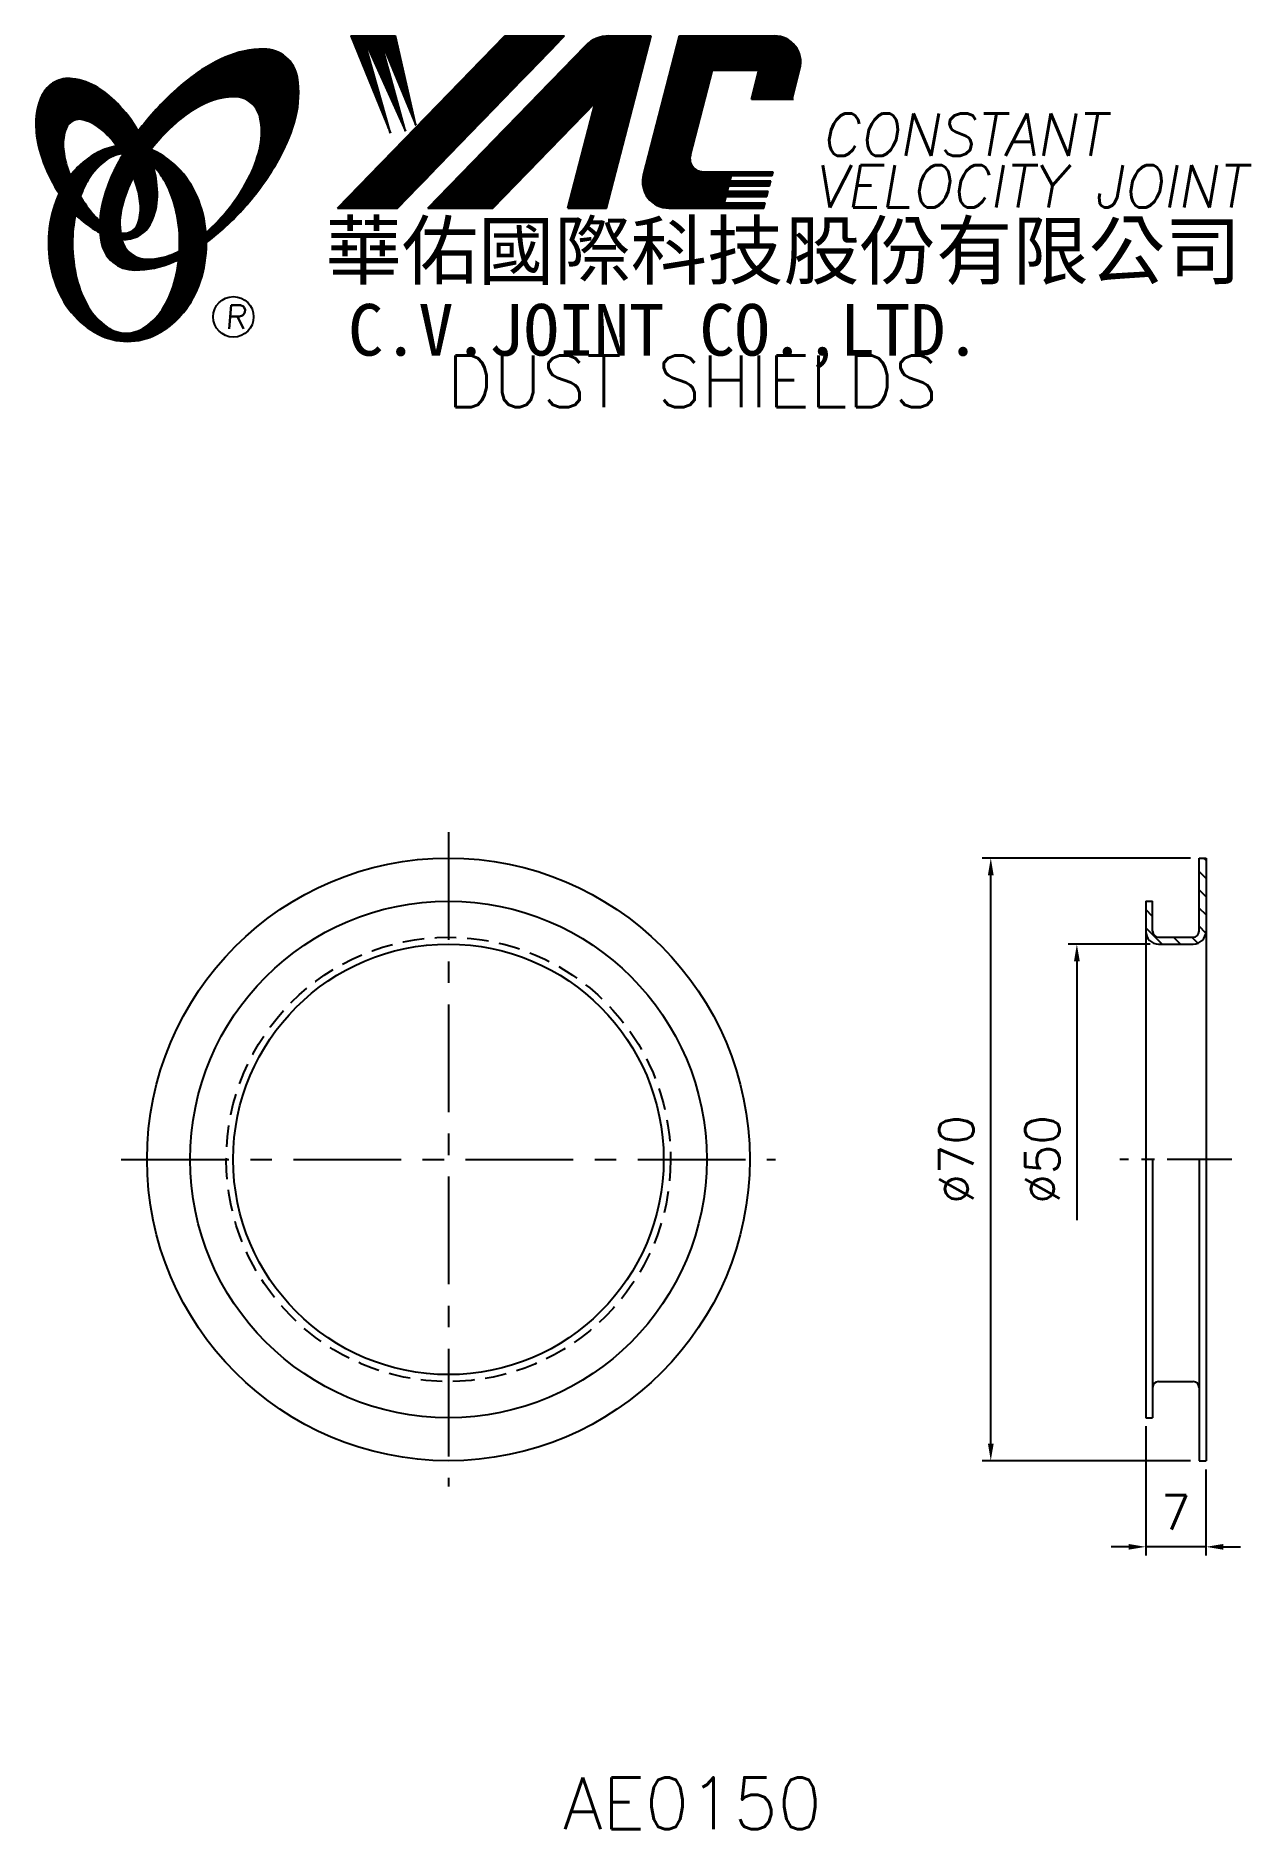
# Model space of a CAD drawing. Extents: x 98 to 239, y -5 to 204.
import ezdxf
from ezdxf.enums import TextEntityAlignment as Align

# ---------------------------------------------------------------- set-up
doc = ezdxf.new("R2010")
doc.units = 0
doc.header["$LTSCALE"] = 10
doc.header["$MEASUREMENT"] = 0
doc.linetypes.add('CENTER', pattern=[2, 1.25, -0.25, 0.25, -0.25])
doc.linetypes.add('HIDDEN', pattern=[0.375, 0.25, -0.125])
doc.layers.get('0').update_dxf_attribs({"linetype": 'CONTINUOUS'})
doc.layers.get('DEFPOINTS').update_dxf_attribs({"linetype": 'CONTINUOUS'})
doc.layers.add('4', color=4, linetype='CONTINUOUS')
doc.styles.add('CHINA', font='KAIU.TTF')
doc.styles.add('ITALICC', font='simplex.shx')
doc.dimstyles.new('STANDARD$0', dxfattribs={"dimtxt": 4, "dimasz": 2, "dimexe": 1, "dimexo": 1, "dimgap": 2, "dimtad": 1, "dimdec": 4, "dimzin": 10, "dimtxsty": 'ITALICC', "dimcen": 2, "dimclrd": 5, "dimclre": 5, "dimclrt": 18, "dimaunit": 1, "dimazin": 3, "dimtp": 0.1, "dimtfac": 0.7, "dimtdec": 4, "dimtmove": 0, "dimatfit": 3, "dimtolj": 1, "dimtzin": 10})
pattern_1 = [(45, (167.076396, -40.172606), (-0.00727476112, 0.00727476112), [])]
pattern_2 = [(45, (-1.514149, -3.868197), (-0.00883883476, 0.00883883476), [])]

# ---------------------------------------------------------------- blocks, each defined once
blk = doc.blocks.new('*D14')
at = {"color": 5, "linetype": 'BYBLOCK'}
for p, q in [((231.64, 108.07), (207.44, 108.07)), ((208.44, 40.07), (208.44, 106.07)), ((231.64, 38.07), (207.44, 38.07))]:
    blk.add_line(p, q, dxfattribs=at)
for points in [[(208.11, 106.07), (208.78, 106.07), (208.44, 108.07)], [(208.11, 40.07), (208.78, 40.07), (208.44, 38.07)]]:
    blk.add_solid(points, dxfattribs=at)
at = {"layer": 'DEFPOINTS', "color": 0, "linetype": 'BYBLOCK'}
for p in [(208.44, 108.07), (232.64, 108.07), (232.64, 38.07)]:
    blk.add_point(p, dxfattribs=at)
at = {"color": 18, "linetype": 'BYBLOCK', "insert": (204.44, 73.07), "char_height": 4, "attachment_point": 5, "rotation": 90, "style": 'ITALICC'}
blk.add_mtext('\\A1;∅70', dxfattribs=at)
blk = doc.blocks.new('*D15')
at = {"color": 5, "linetype": 'BYBLOCK'}
for p, q in [((226.44, 42.07), (226.44, 27.07)), ((233.44, 37.07), (233.44, 27.07)), ((224.44, 28.07), (222.44, 28.07)), ((233.44, 28.07), (226.44, 28.07)), ((235.44, 28.07), (237.44, 28.07))]:
    blk.add_line(p, q, dxfattribs=at)
for points in [[(224.44, 28.4), (224.44, 27.74), (226.44, 28.07)], [(235.44, 28.4), (235.44, 27.74), (233.44, 28.07)]]:
    blk.add_solid(points, dxfattribs=at)
at = {"layer": 'DEFPOINTS', "color": 0, "linetype": 'BYBLOCK'}
for p in [(226.44, 43.07), (233.44, 38.07), (226.44, 28.07)]:
    blk.add_point(p, dxfattribs=at)
at = {"color": 18, "linetype": 'BYBLOCK', "insert": (229.94, 32.07), "char_height": 4, "attachment_point": 5, "style": 'ITALICC'}
blk.add_mtext('\\A1;7', dxfattribs=at)
blk = doc.blocks.new('*D16')
at = {"color": 5, "linetype": 'BYBLOCK'}
for p, q in [((226.94, 98.07), (217.44, 98.07)), ((218.44, 96.07), (218.44, 66.02))]:
    blk.add_line(p, q, dxfattribs=at)
blk.add_solid([(218.11, 96.07), (218.78, 96.07), (218.44, 98.07)], dxfattribs=at)
at = {"layer": 'DEFPOINTS', "color": 0, "linetype": 'BYBLOCK'}
for p in [(218.44, 98.07), (227.94, 98.07), (226.44, 48.07)]:
    blk.add_point(p, dxfattribs=at)
at = {"color": 18, "linetype": 'BYBLOCK', "insert": (214.44, 73.07), "char_height": 4, "attachment_point": 5, "rotation": 90, "style": 'ITALICC'}
blk.add_mtext('\\A1;∅50', dxfattribs=at)

msp = doc.modelspace()

# ---------------------------------------------------------------- hatches: boundary and pattern name
at = {"layer": '4', "linetype": 'CONTINUOUS'}
h = msp.add_hatch(dxfattribs=at)
h.set_pattern_fill('ANSI31', color=5, scale=0.082305, style=0)
h.set_pattern_definition([(45, (-1.514149, -3.868197), (-0.00727476112, 0.00727476112), [])])
h.paths.add_polyline_path([(120.52132, 196.50031, -0.172879177), (122.4628, 195.84174, -0.172879177), (123.55009, 194.10369, -0.104527385), (123.57787, 190.7755, -0.065680101), (122.40834, 187.37354, -0.051823203), (119.96792, 183.53115, -0.044272532), (117.29295, 180.70482, -0.020203161), (117.34653, 179.5669, 0.006517006), (117.75108, 179.87898, 0.049863361), (122.30451, 184.29204, 0.049863361), (125.89414, 189.5192, 0.063682799), (127.71519, 194.14655, 0.103597411), (127.90449, 198.73052, 0.177892575), (126.55588, 201.1008, 0.177892575), (123.99349, 202.03413, 0.103597411), (119.50569, 201.08108, 0.063682799), (115.24795, 198.51201, 0.049863361), (110.69452, 194.09894, 0.016070017), (109.42382, 192.49263, -0.007061632), (109.6711, 192.0556, -0.031648676), (110.62369, 190.01902, -0.008069351), (111.0556, 190.58334, -0.051823203), (114.23397, 193.84179, -0.065680101), (117.2759, 195.76214, -0.104527385)])
h.paths.add_polyline_path([(107.44565, 183.33899, -0.065680101), (108.61518, 186.74095, -0.006063428), (108.85912, 187.21596, 0.027613469), (108.13229, 188.80403, 0.017011252), (107.59887, 189.73901, 0.007829282), (107.10488, 188.87178, 0.063682799), (105.28384, 184.24443, 0.103597411), (105.09454, 179.66046, 0.177892575), (106.44315, 177.29018, 0.177892575), (109.00554, 176.35686, 0.103597411), (113.49334, 177.3099, 0.008811776), (114.12031, 177.59998, 0.013922709), (114.19763, 178.56979, -0.009086703), (113.74762, 178.35234, -0.104527385), (110.5022, 177.61418, -0.172879177), (108.56072, 178.27275, -0.172879177), (107.47343, 180.0108, -0.104527385)])
h = msp.add_hatch(dxfattribs=at)
h.set_pattern_fill('ANSI31', color=5, scale=0.1, style=0)
h.set_pattern_definition(pattern_2)
h.paths.add_polyline_path([(158.94456, 203.56279), (151.98725, 203.56279), (132.57064, 183.55903), (139.52795, 183.55903)])
h.paths.add_polyline_path([(162.49145, 195.79722), (159.31107, 183.55903), (163.79206, 183.55903), (168.99049, 203.56279), (164.09377, 203.56279, 0.202785967), (161.35969, 202.40637), (143.06556, 183.55903), (150.61248, 183.55903)])
h.paths.add_polyline_path([(176.11855, 199.56437), (181.51227, 199.56437), (180.64325, 196.22035), (185.36007, 196.22035), (186.27679, 199.74792, 0.490800957), (183.32659, 203.56279), (172.29228, 203.56279), (168.08522, 187.3739, 0.490800957), (171.03542, 183.55903), (182.06974, 183.55903), (182.22418, 184.15334), (177.50736, 184.15334), (177.70073, 184.89742), (182.41755, 184.89742), (182.57611, 185.50756), (177.85929, 185.50756), (178.02053, 186.12803), (182.73735, 186.12803), (182.89353, 186.72902), (178.17671, 186.72902), (178.33352, 187.3324), (183.05034, 187.3324), (183.16707, 187.78159), (175.02732, 187.78159, -0.490800957), (173.55222, 189.68903)])
h = msp.add_hatch(dxfattribs=at)
h.set_pattern_fill('ANSI31', color=1, scale=0.1, style=0)
h.set_pattern_definition(pattern_2)
h.paths.add_polyline_path([(139.30262, 203.56279), (134.12529, 203.56279), (138.69605, 192.25905), (135.63012, 203.21703), (140.46486, 192.49471), (137.51685, 203.21703), (141.64407, 193.20167)])
h = msp.add_hatch(dxfattribs=at)
h.set_pattern_fill('ANSI31', color=3, scale=0.082305, style=0)
h.set_pattern_definition(pattern_1)
h.paths.add_polyline_path([(104.72482, 197.55114, 0.106488277), (101.78294, 198.58972, 0.158297415), (99.69274, 198.19467, 0.158297415), (98.23341, 196.64698, 0.106488277), (97.52259, 193.60922, 0.071723199), (97.94064, 190.29626, 0.058080454), (99.48562, 186.48087, 0.058080454), (101.86667, 183.12308, 0.071723199), (104.43191, 180.98533, 0.020895977), (104.9721, 180.68334, -0.030777155), (104.95619, 182.05956, -0.042059526), (103.85983, 183.22232, -0.04691039), (102.24067, 185.70347, -0.04691039), (101.11239, 188.44295, -0.060581117), (100.71029, 190.70502, -0.10187153), (101.02191, 192.79322, -0.185892489), (101.802, 193.68487, -0.185892489), (102.97864, 193.82299, -0.10187153), (104.87629, 192.89745, -0.060581117), (106.51312, 191.28518, -0.04691039), (108.13229, 188.80403, -0.04691039), (109.26057, 186.06454, -0.060581117), (109.66267, 183.80248, -0.10187153), (109.35105, 181.71428, -0.185892489), (108.57096, 180.82263, -0.185892489), (107.39432, 180.68451, -0.002013383), (107.35352, 180.69514, 0.021593804), (107.47343, 180.0108, 0.006477741), (107.49143, 179.93376, 0.14950097), (109.46399, 180.3418, 0.158297415), (110.92332, 181.88949, 0.106488277), (111.63413, 184.92726, 0.071723199), (111.21609, 188.24021, 0.058080454), (109.6711, 192.0556, 0.058080454), (107.29006, 195.41339, 0.071723199)])
h = msp.add_hatch(dxfattribs=at)
h.set_pattern_fill('ANSI31', color=1, scale=0.082305, style=0)
h.set_pattern_definition(pattern_1)
h.paths.add_polyline_path([(105.81844, 189.22769, -0.120168026), (107.51023, 189.88108, 0.016865385), (106.91047, 190.76382, 0.076648372), (104.75425, 190.04491, 0.104809576), (101.66979, 187.53181, 0.005838257), (101.50285, 187.3196, 0.028089978), (102.24067, 185.70347, 0.014237292), (102.6828, 184.91842, -0.045767751), (103.60798, 186.85527, -0.106890197)])
h.paths.add_polyline_path([(101.78707, 179.47308, -0.048711043), (102.11718, 182.85341, -0.007865741), (101.86667, 183.12308, -0.037695478), (100.2308, 185.24184, 0.03042545), (99.70547, 183.93787, 0.080710289), (98.98003, 179.47308, 0.080710289), (99.70547, 175.00828, 0.089265679), (101.66979, 171.41434, 0.104809576), (104.75425, 168.90124, 0.11926607), (108.16344, 168.07631, 0.11926607), (111.57263, 168.90124, 0.104809576), (114.65709, 171.41434, 0.089265679), (116.62141, 175.00828, 0.080710289), (117.34684, 179.47308, 0.080710289), (116.62141, 183.93787, 0.089265679), (114.65709, 187.53181, 0.104809576), (111.57263, 190.04491, 0.025513357), (110.8794, 190.35766, 0.004818181), (110.62369, 190.01902, -0.023722145), (111.16491, 188.42228, -0.065307489), (112.40009, 186.85527, -0.073950765), (113.71254, 183.65754, -0.060532391), (114.22099, 179.47308, -0.060532391), (113.71254, 175.28861, -0.073950765), (112.40009, 172.09088, -0.106890197), (110.18963, 169.71846, -0.153118262), (108.00403, 169.03308, -0.153118262), (105.81844, 169.71846, -0.106890197), (103.60798, 172.09088, -0.073950765), (102.29553, 175.28861, -0.060532391)])
h = msp.add_hatch(dxfattribs=at)
h.set_pattern_fill('ANSI31', color=5, scale=12, angle=90, style=0)
h.set_pattern_definition([(135, (-1.206, -5.4246), (-1.06066, -1.06066), [])])
h.paths.add_polyline_path([(226.44272, 99.56869, 0.414213562), (227.94272, 98.06869), (231.94272, 98.06869, 0.414213562), (233.44272, 99.56869), (233.44272, 108.06869), (232.64272, 108.06869), (232.64272, 99.56869, -0.414213562), (231.94272, 98.86869), (227.94272, 98.86869, -0.414213562), (227.24272, 99.56869), (227.24272, 103.06869), (226.44272, 103.06869)])

# ---------------------------------------------------------------- linework, layer by layer
at = {"layer": '4', "color": 5, "linetype": 'CONTINUOUS'}
for p, q in [((132.57064, 183.55903), (151.98725, 203.56279)), ((139.52795, 183.55903), (158.94456, 203.56279)), ((143.06556, 183.55903), (161.35969, 202.40637)), ((151.98725, 203.56279), (158.94456, 203.56279)), ((163.79206, 183.55903), (168.99049, 203.56279)), ((164.09377, 203.56279), (168.99049, 203.56279)), ((168.08522, 187.3739), (172.29228, 203.56279)), ((172.29228, 203.56279), (183.32659, 203.56279)), ((173.55222, 189.68903), (176.11855, 199.56437)), ((176.11855, 199.56437), (181.51227, 199.56437)), ((180.64325, 196.22035), (181.51227, 199.56437)), ((185.36007, 196.22035), (186.27679, 199.74792)), ((150.61248, 183.55903), (162.49145, 195.79722)), ((159.31107, 183.55903), (162.49145, 195.79722)), ((180.64325, 196.22035), (185.51051, 196.22035)), ((175.02732, 187.78159), (183.16707, 187.78159)), ((183.05034, 187.3324), (183.16707, 187.78159)), ((177.85929, 185.50756), (178.02053, 186.12803)), ((177.85929, 185.50756), (182.57611, 185.50756)), ((178.02053, 186.12803), (182.73735, 186.12803)), ((178.17671, 186.72902), (178.33352, 187.3324)), ((178.17671, 186.72902), (182.89353, 186.72902)), ((178.33352, 187.3324), (183.05034, 187.3324)), ((182.41755, 184.89742), (182.57611, 185.50756)), ((182.73735, 186.12803), (182.89353, 186.72902)), ((132.57064, 183.55903), (139.52795, 183.55903)), ((143.06556, 183.55903), (150.61248, 183.55903)), ((159.31107, 183.55903), (163.79206, 183.55903)), ((171.03542, 183.55903), (182.06974, 183.55903)), ((177.50736, 184.15334), (177.70073, 184.89742)), ((177.50736, 184.15334), (182.22418, 184.15334)), ((177.70073, 184.89742), (182.41755, 184.89742)), ((182.06974, 183.55903), (182.22418, 184.15334))]:
    msp.add_line(p, q, dxfattribs=at)
at = {"layer": '4', "color": 1, "linetype": 'CONTINUOUS'}
for p, q in [((134.12529, 203.56279), (138.69605, 192.25905)), ((134.12529, 203.56279), (139.30262, 203.56279)), ((135.63012, 203.21703), (140.46486, 192.49471)), ((138.69605, 192.25905), (135.63012, 203.21703)), ((137.51685, 203.21703), (141.64407, 193.20167)), ((140.46486, 192.49471), (137.51685, 203.21703)), ((141.64407, 193.20167), (139.30262, 203.56279))]:
    msp.add_line(p, q, dxfattribs=at)
at = {"layer": '4', "color": 5, "linetype": 'CENTER'}
for p, q in [((145.44276, 111.06869), (145.44276, 35.06869)), ((107.44276, 73.06869), (183.44276, 73.06869))]:
    msp.add_line(p, q, dxfattribs=at)
at = {"layer": '4', "color": 7, "linetype": 'CONTINUOUS'}
for p, q in [((232.64272, 99.56869), (232.64272, 108.06869)), ((232.64272, 108.06869), (233.44272, 108.06869)), ((233.44272, 108.06869), (233.44272, 38.06869)), ((226.44272, 103.06869), (226.44272, 43.06869)), ((226.44272, 103.06869), (227.24272, 103.06869)), ((227.24272, 99.56869), (227.24272, 103.06869)), ((227.94272, 98.86869), (231.94272, 98.86869)), ((227.94272, 98.06869), (231.94272, 98.06869)), ((227.24272, 73.06869), (227.24272, 43.06869)), ((232.64272, 73.06869), (232.64272, 38.06869)), ((227.94272, 47.26869), (231.94272, 47.26869)), ((226.44272, 43.06869), (227.24272, 43.06869)), ((232.64272, 38.06869), (233.44272, 38.06869))]:
    msp.add_line(p, q, dxfattribs=at)
at = {"layer": '4', "color": 5, "linetype": 'CENTER', "ltscale": 0.6}
msp.add_line((236.44272, 73.06869), (223.44272, 73.06869), dxfattribs=at)
at = {"layer": '4', "color": 5, "linetype": 'CONTINUOUS'}
for points in [[(117.34653, 179.5669, 0.006517006), (117.75108, 179.87898, 0.049863361), (122.30451, 184.29204, 0.049863361), (125.89414, 189.5192, 0.063682799), (127.71519, 194.14655, 0.103597411), (127.90449, 198.73052, 0.177892575), (126.55588, 201.1008, 0.177892575), (123.99349, 202.03413, 0.103597411), (119.50569, 201.08108, 0.063682799), (115.24795, 198.51201, 0.049863361), (110.69452, 194.09894, 0.016070017), (109.42382, 192.49263)], [(117.29295, 180.70482, 0.044272532), (119.96792, 183.53115, 0.051823203), (122.40834, 187.37354, 0.065680101), (123.57787, 190.7755, 0.104527385), (123.55009, 194.10369, 0.172879177), (122.4628, 195.84174, 0.172879177), (120.52132, 196.50031, 0.104527385), (117.2759, 195.76214, 0.065680101), (114.23397, 193.84179, 0.051823203), (111.0556, 190.58334, 0.008069351), (110.62369, 190.01902)], [(107.59887, 189.73901, 0.007829282), (107.10488, 188.87178, 0.063682799), (105.28384, 184.24443, 0.103597411), (105.09454, 179.66046, 0.177892575), (106.44315, 177.29018, 0.177892575), (109.00554, 176.35686, 0.103597411), (113.49334, 177.3099, 0.008811776), (114.12031, 177.59998, 0.008811776)], [(108.85912, 187.21596, 0.006063428), (108.61518, 186.74095, 0.065680101), (107.44565, 183.33899, 0.104527385), (107.47343, 180.0108, 0.172879177), (108.56072, 178.27275, 0.172879177), (110.5022, 177.61418, 0.104527385), (113.74762, 178.35234, 0.009086703), (114.19763, 178.56979, 0.009086703)]]:
    msp.add_lwpolyline(points, format="xyb", dxfattribs=at)
at = {"layer": '4', "color": 3, "linetype": 'CONTINUOUS'}
for points in [[(107.49143, 179.93376, 0.14950097), (109.46399, 180.3418, 0.158297415), (110.92332, 181.88949, 0.106488277), (111.63413, 184.92726, 0.071723199), (111.21609, 188.24021, 0.058080454), (109.6711, 192.0556, 0.058080454), (107.29006, 195.41339, 0.071723199), (104.72482, 197.55114, 0.106488277), (101.78294, 198.58972, 0.158297415), (99.69274, 198.19467, 0.158297415), (98.23341, 196.64698, 0.106488277), (97.52259, 193.60922, 0.071723199), (97.94064, 190.29626, 0.058080454), (99.48562, 186.48087, 0.058080454), (101.86667, 183.12308, 0.071723199), (104.43191, 180.98533, 0.020895977), (104.9721, 180.68334, 0.020895977)], [(107.35352, 180.69514, 0.002013383), (107.39432, 180.68451, 0.185892489), (108.57096, 180.82263, 0.185892489), (109.35105, 181.71428, 0.10187153), (109.66267, 183.80248, 0.060581117), (109.26057, 186.06454, 0.04691039), (108.13229, 188.80403, 0.04691039), (106.51312, 191.28518, 0.060581117), (104.87629, 192.89745, 0.10187153), (102.97864, 193.82299, 0.185892489), (101.802, 193.68487, 0.185892489), (101.02191, 192.79322, 0.10187153), (100.71029, 190.70502, 0.060581117), (101.11239, 188.44295, 0.04691039), (102.24067, 185.70347, 0.04691039), (103.85983, 183.22232, 0.042059526), (104.95619, 182.05956, 0.042059526)]]:
    msp.add_lwpolyline(points, format="xyb", dxfattribs=at)
at = {"layer": '4', "color": 1, "linetype": 'CONTINUOUS'}
for points in [[(100.2308, 185.24184, 0.03042545), (99.70547, 183.93787, 0.080710289), (98.98003, 179.47308, 0.080710289), (99.70547, 175.00828, 0.089265679), (101.66979, 171.41434, 0.104809576), (104.75425, 168.90124, 0.11926607), (108.16344, 168.07631, 0.11926607), (111.57263, 168.90124, 0.104809576), (114.65709, 171.41434, 0.089265679), (116.62141, 175.00828, 0.080710289), (117.34684, 179.47308, 0.080710289), (116.62141, 183.93787, 0.089265679), (114.65709, 187.53181, 0.104809576), (111.57263, 190.04491, 0.025513357), (110.8794, 190.35766, 0.025513357)], [(106.91047, 190.76382, 0.076648372), (104.75425, 190.04491, 0.104809576), (101.66979, 187.53181, 0.005838257), (101.50285, 187.3196, 0.005838257)], [(107.51023, 189.88108, 0.120168026), (105.81844, 189.22769, 0.106890197), (103.60798, 186.85527, 0.045767751), (102.6828, 184.91842, 0.045767751)], [(102.11718, 182.85341, 0.048711043), (101.78707, 179.47308, 0.060532391), (102.29553, 175.28861, 0.073950765), (103.60798, 172.09088, 0.106890197), (105.81844, 169.71846, 0.153118262), (108.00403, 169.03308, 0.153118262), (110.18963, 169.71846, 0.106890197), (112.40009, 172.09088, 0.073950765), (113.71254, 175.28861, 0.060532391), (114.22099, 179.47308, 0.060532391), (113.71254, 183.65754, 0.073950765), (112.40009, 186.85527, 0.065307489), (111.16491, 188.42228)]]:
    msp.add_lwpolyline(points, format="xyb", dxfattribs=at)
at = {"layer": '4', "color": 5, "linetype": 'CONTINUOUS'}
msp.add_circle((120.46768, 170.92736), 2.35282, dxfattribs=at)
at = {"layer": '4', "color": 7, "linetype": 'CONTINUOUS'}
for radius in [35, 30, 25]:
    msp.add_circle((145.44276, 73.06869), radius, dxfattribs=at)
at = {"layer": '4', "color": 5, "linetype": 'HIDDEN'}
msp.add_circle((145.44276, 73.06869), 25.8, dxfattribs=at)
at = {"layer": '4', "color": 5, "linetype": 'CONTINUOUS'}
for centre, radius, start, end in [((164.09377, 199.75255), 3.81024, 90, 135.8533387), ((183.32659, 200.5146), 3.04819, 345.4326059, 90), ((175.02732, 189.30569), 1.5241, 165.4326059, 270), ((171.03542, 186.60722), 3.04819, 165.4326059, 270)]:
    msp.add_arc(centre, radius, start, end, dxfattribs=at)
at = {"layer": '4', "color": 7, "linetype": 'CONTINUOUS'}
for centre, radius, start, end in [((227.94272, 99.56869), 1.5, 180, 270), ((227.94272, 99.56869), 0.7, 180, 270), ((231.94272, 99.56869), 1.5, 270, 0), ((231.94272, 99.56869), 0.7, 270, 0), ((227.94272, 46.56869), 0.7, 90, 180), ((231.94272, 46.56869), 0.7, 0, 90)]:
    msp.add_arc(centre, radius, start, end, dxfattribs=at)

# ---------------------------------------------------------------- texts
at = {"layer": '4', "color": 5, "linetype": 'CONTINUOUS', "style": 'ITALICC'}
for s, height, oblique, p in [('CONSTANT', 4.9, 10, (188.71945, 189.62949)), ('VELOCITY JOINT', 4.9, 10, (187.84123, 183.63411)), ('R', 2.75625, 5, (119.50899, 169.51775))]:
    msp.add_text(s, height=height, dxfattribs=dict(at, oblique=oblique)).set_placement(p)
at = {"layer": '4', "color": 7, "linetype": 'CONTINUOUS', "style": 'CHINA'}
for s, height, p in [('華佑國際科技股份有限公司', 6.5, (131.15728, 175.36918)), ('C.V.JOINT CO.,LTD.', 6, (133.78592, 166.42296))]:
    msp.add_text(s, height=height, dxfattribs=at).set_placement(p)
at = {"layer": '4', "color": 18, "linetype": 'CONTINUOUS', "style": 'ITALICC'}
for s, p in [('DUST SHIELDS', (173.78864, 160.43014)), ('AE0150', (173.78864, -4.71725))]:
    msp.add_text(s, height=6, dxfattribs=at).set_placement(p, align=Align.CENTER)

# ---------------------------------------------------------------- dimensions: what is measured, and where the dimension line sits
at = {"layer": '4', "color": 7, "linetype": 'CONTINUOUS'}
dim = msp.add_linear_dim(base=(208.44272, 108.06869), p1=(232.64272, 38.06869), p2=(232.64272, 108.06869), angle=90, text='%%C70', dimstyle='STANDARD$0', dxfattribs=at)
dim.commit()
dim.dimension.update_dxf_attribs({"geometry": '*D14', "text_midpoint": (204.44272, 73.06869)})
dim = msp.add_linear_dim(base=(218.44271, 98.06869), p1=(226.44272, 48.06869), p2=(227.94272, 98.06869), angle=90, text='%%C50', dimstyle='STANDARD$0', override={"dimcen": -2, "dimse1": 1, "dimsd1": 1}, dxfattribs=at)
dim.commit()
dim.dimension.update_dxf_attribs({"geometry": '*D16', "text_midpoint": (214.44271, 73.06869)})
dim = msp.add_linear_dim(base=(226.44272, 28.06872), p1=(233.44272, 38.06869), p2=(226.44272, 43.06869), text='7', dimstyle='STANDARD$0', dxfattribs=at)
dim.commit()
dim.dimension.update_dxf_attribs({"geometry": '*D15', "text_midpoint": (229.94272, 32.06872)})

doc.saveas('drawing.dxf')
